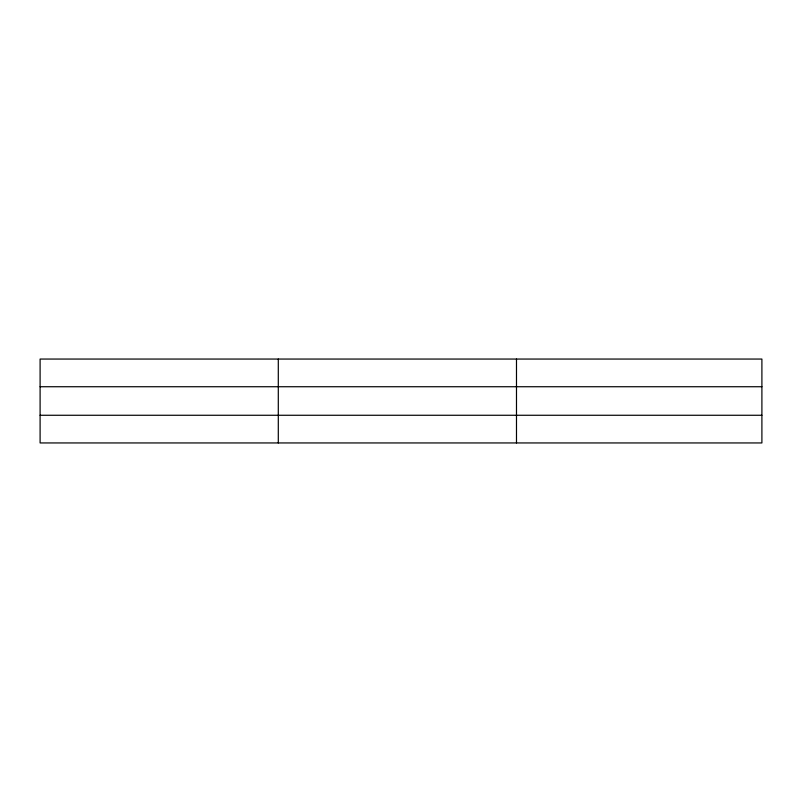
<?xml version="1.0" encoding="UTF-8"?>
<svg xmlns="http://www.w3.org/2000/svg" width="802" height="802" viewBox="0 0 802 802"><rect width="100%" height="100%" fill="white"/><g stroke="black" fill="none" stroke-linecap="round" stroke-linejoin="round"><path stroke-width="1.2" d="M278.294 442.945L278.294 359.055M516.488 442.945L516.488 359.055M761.9 386.734L761.9 359.055L40.1 359.055L40.1 442.945L761.9 442.945L761.9 386.734L40.1 386.734M40.1 415.266L761.9 415.266"/></g></svg>
